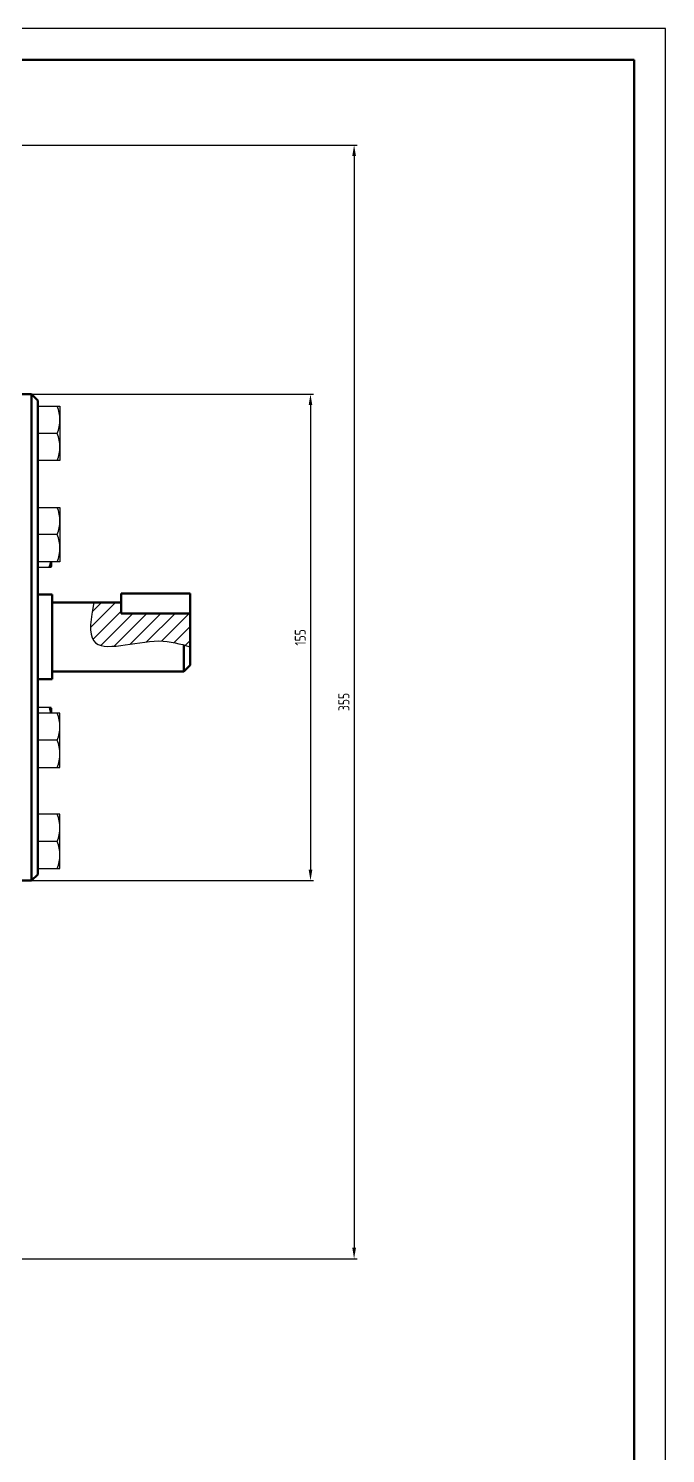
# Model space of a CAD drawing. Header units: millimetres. Extents: x -11122 to -2883, y -3177 to -1688.
# Drawn here: x -8746.6 to -8543.6, y -2789.6 to -2335.6 of the extents above; entities that cross this region are included whole.
import ezdxf

# ---------------------------------------------------------------- set-up
doc = ezdxf.new("R2010")
doc.units = ezdxf.units.MM
doc.header["$LTSCALE"] = 0.5
doc.linetypes.add('AM_ISO08W050', pattern=[18, 12, -1.5, 3, -1.5])
for name, color, linetype, lineweight in [('AM_0', 7, 'Continuous', 50), ('AM_4', 3, 'Continuous', 25), ('AM_5', 3, 'Continuous', 25), ('AM_7', 4, 'AM_ISO08W050', 25)]:
    doc.layers.add(name, color=color, linetype=linetype, lineweight=lineweight)
doc.styles.get("Standard").update_dxf_attribs({"font": 'tcvn+7284-2003i.ttf', "width": 0.8, "height": 3.5})
doc.styles.add('TCVN', font='tcvn+7284-2003i.ttf', dxfattribs={"width": 0.8, "height": 3.5})
doc.dimstyles.new('AM_ISO$0', dxfattribs={"dimtxt": 3.5, "dimasz": 3.5, "dimexe": 1, "dimexo": 1, "dimgap": 1.5, "dimtad": 1, "dimdsep": 46, "dimtxsty": 'Standard', "dimcen": 0, "dimclrd": 256, "dimclre": 256, "dimclrt": 130, "dimadec": 0, "dimazin": 2, "dimtp": 0.1, "dimtm": 0.1, "dimtfac": 0.71, "dimtdec": 3, "dimtmove": 0, "dimatfit": 3, "dimfxl": 1, "dimlwd": -1, "dimlwe": -1, "dimarcsym": 1})

# ---------------------------------------------------------------- blocks, each defined once
blk = doc.blocks.new('*D47')
at = {"layer": 'AM_5', "linetype": 'ByBlock', "transparency": 16777216}
for p, q in [((-8799.98, -2372.75), (-8641.86, -2372.75)), ((-8642.86, -2376.25), (-8642.86, -2724.09)), ((-8799.98, -2727.59), (-8641.86, -2727.59))]:
    blk.add_line(p, q, dxfattribs=at)
at = {"layer": 'AM_5', "transparency": 16777216}
for points in [[(-8643.44, -2376.25), (-8642.27, -2376.25), (-8642.86, -2372.75)], [(-8643.44, -2724.09), (-8642.27, -2724.09), (-8642.86, -2727.59)]]:
    blk.add_solid(points, dxfattribs=at)
at = {"layer": 'AM_5', "color": 3, "transparency": 16777216, "insert": (-8646.11, -2550.17), "char_height": 3.5, "attachment_point": 5, "rotation": 90, "style": 'TCVN'}
blk.add_mtext('355', dxfattribs=at)
blk = doc.blocks.new('*D48')
at = {"layer": 'AM_5', "linetype": 'ByBlock', "transparency": 16777216}
for p, q in [((-8752.65, -2452.09), (-8655.76, -2452.09)), ((-8656.76, -2455.59), (-8656.76, -2603.59)), ((-8752.65, -2607.09), (-8655.76, -2607.09))]:
    blk.add_line(p, q, dxfattribs=at)
at = {"layer": 'AM_5', "transparency": 16777216}
for points in [[(-8657.34, -2455.59), (-8656.18, -2455.59), (-8656.76, -2452.09)], [(-8657.34, -2603.59), (-8656.18, -2603.59), (-8656.76, -2607.09)]]:
    blk.add_solid(points, dxfattribs=at)
at = {"layer": 'AM_5', "color": 3, "transparency": 16777216, "insert": (-8660.01, -2529.59), "char_height": 3.5, "attachment_point": 5, "rotation": 90, "style": 'TCVN'}
blk.add_mtext('155', dxfattribs=at)

msp = doc.modelspace()

# ---------------------------------------------------------------- hatches: boundary and pattern name
at = {"layer": 'AM_7'}
h = msp.add_hatch(dxfattribs=at)
h.set_pattern_fill('ANSI31', color=256)
h.set_pattern_definition([(45, (-10712.3134, -3636.2988), (-2.245064, 2.245064), [])])
edge = h.paths.add_edge_path()
edge.add_line((-8717.15, -2521.94), (-8717.15, -2518.44))
edge.add_line((-8717.15, -2518.44), (-8725.87, -2518.44))
edge.add_spline(control_points=[(-8725.87, -2518.44), (-8726.73, -2523.45), (-8729.03, -2536.91), (-8707.76, -2528.84), (-8698.26, -2531.67), (-8695.15, -2532.59)], knot_values=[0, 0, 0, 0, 12.29556, 33.081906, 43.190557, 43.190557, 43.190557, 43.190557], degree=3, periodic=0)
edge.add_line((-8695.15, -2532.59), (-8695.15, -2521.94))
edge.add_line((-8695.15, -2521.94), (-8717.15, -2521.94))

# ---------------------------------------------------------------- linework, layer by layer
at = {"layer": 'AM_0'}
for p, q in [((-8553.6, -2345.59), (-9712.6, -2345.59)), ((-8553.6, -3166.59), (-8553.6, -2345.59)), ((-8745.65, -2452.09), (-8764.65, -2452.09)), ((-8745.65, -2607.09), (-8745.65, -2452.09)), ((-8745.65, -2452.09), (-8743.65, -2454.09)), ((-8743.65, -2605.09), (-8743.65, -2454.09)), ((-8743.65, -2507.21), (-8743.65, -2496.82)), ((-8739.45, -2507.06), (-8739.45, -2505.48)), ((-8739.45, -2507.06), (-8739.45, -2505.75)), ((-8743.7, -2509.59), (-8743.65, -2509.59)), ((-8739.15, -2515.94), (-8743.65, -2515.94)), ((-8739.15, -2542.94), (-8739.15, -2515.94)), ((-8739.15, -2518.44), (-8739.15, -2515.94)), ((-8739.15, -2518.44), (-8717.15, -2518.44)), ((-8717.15, -2518.44), (-8717.15, -2515.64)), ((-8717.15, -2515.64), (-8695.15, -2515.64)), ((-8717.15, -2521.94), (-8717.15, -2518.44)), ((-8717.15, -2518.44), (-8717.15, -2521.94)), ((-8695.15, -2515.64), (-8695.15, -2521.94)), ((-8717.15, -2521.94), (-8695.15, -2521.94)), ((-8695.15, -2538.44), (-8695.15, -2520.44)), ((-8697.15, -2540.44), (-8697.15, -2532.01)), ((-8739.15, -2540.44), (-8697.15, -2540.44)), ((-8739.15, -2540.44), (-8739.15, -2542.94)), ((-8697.15, -2540.44), (-8695.15, -2538.44)), ((-8739.15, -2542.94), (-8743.65, -2542.94)), ((-8743.65, -2562.36), (-8743.65, -2551.97)), ((-8739.45, -2552.11), (-8739.45, -2553.43)), ((-8739.45, -2552.11), (-8739.45, -2553.7)), ((-8745.65, -2607.09), (-8743.65, -2605.09)), ((-8745.65, -2607.09), (-8764.65, -2607.09))]:
    msp.add_line(p, q, dxfattribs=at)
at = {"layer": 'AM_0', "lineweight": 25}
for p, q in [((-8743.65, -2455.93), (-8736.65, -2455.93)), ((-8736.65, -2455.93), (-8736.65, -2464.59)), ((-8737.51, -2464.59), (-8743.65, -2464.59)), ((-8736.65, -2464.59), (-8736.65, -2473.25)), ((-8736.65, -2473.25), (-8743.65, -2473.25)), ((-8743.65, -2488.16), (-8736.65, -2488.16)), ((-8736.65, -2488.16), (-8736.65, -2496.82)), ((-8739.45, -2496.81), (-8743.65, -2496.81)), ((-8743.65, -2496.81), (-8743.65, -2507.21)), ((-8737.51, -2496.82), (-8743.65, -2496.82)), ((-8739.45, -2496.82), (-8739.45, -2496.81)), ((-8736.65, -2496.82), (-8736.65, -2505.48)), ((-8736.65, -2505.48), (-8743.65, -2505.48)), ((-8739.45, -2507.21), (-8739.45, -2505.48)), ((-8739.45, -2505.48), (-8739.45, -2507.21)), ((-8743.65, -2507.21), (-8739.45, -2507.21)), ((-8739.45, -2551.97), (-8743.65, -2551.97)), ((-8736.65, -2553.7), (-8743.65, -2553.7)), ((-8739.45, -2553.7), (-8739.45, -2551.97)), ((-8736.65, -2562.36), (-8736.65, -2553.7)), ((-8737.51, -2562.36), (-8743.65, -2562.36)), ((-8736.65, -2571.02), (-8736.65, -2562.36)), ((-8743.65, -2571.02), (-8736.65, -2571.02)), ((-8736.65, -2585.93), (-8743.65, -2585.93)), ((-8736.65, -2594.59), (-8736.65, -2585.93)), ((-8737.51, -2594.59), (-8743.65, -2594.59)), ((-8736.65, -2603.25), (-8736.65, -2594.59)), ((-8743.65, -2603.25), (-8736.65, -2603.25))]:
    msp.add_line(p, q, dxfattribs=at)
for centre, radius, start, end in [((-8748.01, -2460.26), 11.36, 337.5879, 22.4121), ((-8748.01, -2468.92), 11.36, 337.5879, 22.4121), ((-8748.01, -2492.49), 11.36, 337.5879, 22.4121), ((-8746.47, -2499.41), 7.02, 21.7171, 21.7285), ((-8748.01, -2501.15), 11.36, 337.5879, 22.4121), ((-8746.47, -2504.61), 7.02, 338.2715, 352.9008), ((-8746.47, -2554.57), 7.02, 7.0992, 21.7285), ((-8748.01, -2558.03), 11.36, 337.5879, 22.4121), ((-8748.01, -2566.69), 11.36, 337.5879, 22.4121), ((-8748.01, -2590.26), 11.36, 337.5879, 22.4121), ((-8748.01, -2598.92), 11.36, 337.5879, 22.4121)]:
    msp.add_arc(centre, radius, start, end, dxfattribs=at)
at = {"layer": 'AM_0'}
for centre, start, end in [((-8746.26, -2504.61), 338.8926, 352.6803), ((-8746.26, -2554.57), 7.3197, 21.1074)]:
    msp.add_arc(centre, 6.81, start, end, dxfattribs=at)
at = {"layer": 'AM_4'}
for p, q in [((-8543.6, -2335.59), (-9732.6, -2335.59)), ((-8543.6, -3176.59), (-8543.6, -2335.59))]:
    msp.add_line(p, q, dxfattribs=at)
msp.add_spline([(-8725.87, -2518.44), (-8725.87, -2530.74), (-8705.09, -2530.74), (-8695.15, -2532.59)], degree=3, dxfattribs=at)

# ---------------------------------------------------------------- dimensions: what is measured, and where the dimension line sits
at = {"layer": 'AM_5'}
for p1, p2, distance, override, picture, middle in [((-8800.98, -2372.75), (-8800.98, -2727.59), 158.13, {"dimtxt": 2.5493, "dimtoh": 1, "dimdec": 0, "dimpost": '', "dimtxsty": 'TCVN', "dimclrt": 3, "dimadec": 8, "dimtdec": 2}, '*D47', (-8646.11, -2550.17)), ((-8753.65, -2452.09), (-8753.65, -2607.09), 96.89, {"dimtxt": 2.5493, "dimtoh": 1, "dimdec": 0, "dimtxsty": 'TCVN', "dimclrt": 3, "dimadec": 8, "dimtdec": 2}, '*D48', (-8660.01, -2529.59))]:
    dim = msp.add_aligned_dim(p1=p1, p2=p2, distance=distance, dimstyle='AM_ISO$0', override=override, dxfattribs=at)
    dim.commit()
    dim.dimension.update_dxf_attribs({"geometry": picture, "text_midpoint": middle})

doc.saveas('drawing.dxf')
